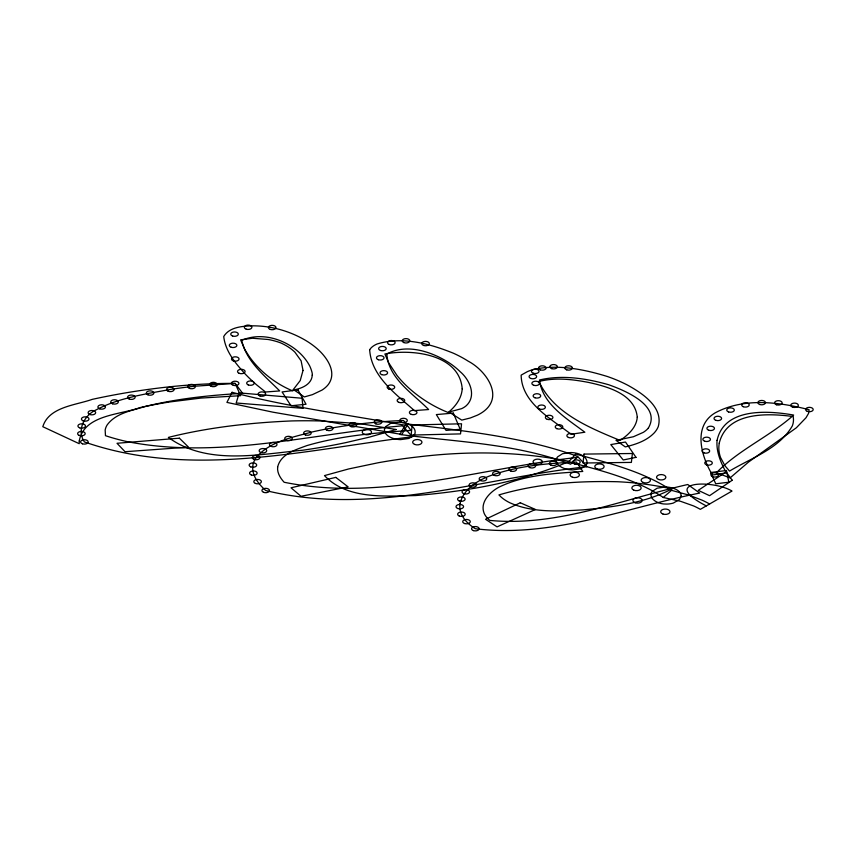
<?xml version="1.0" encoding="UTF-8"?>
<svg xmlns="http://www.w3.org/2000/svg" width="856" height="856" viewBox="0 0 856 856"><rect width="100%" height="100%" fill="white"/><g stroke="black" fill="none" stroke-linecap="round" stroke-linejoin="round"><path stroke-width="1.28" d="M648.356 428.064C661.709 405.487 624.58 390.39 608.702 384.751C586.499 378.427 562.253 374.586 539.462 380C542.522 404.46 566.94 418.648 584.851 432.226L571.059 434.249C551.51 419.033 521.572 403.101 521.144 375.131L527.285 371.686A34.946 20.18 0 0 1 534.529 369.204C558.818 364.271 584.167 369.375 607.471 376.533A126.281 72.91 0 0 1 628.111 385.414C642.535 393.407 663.496 407.263 658.285 426.523A44.352 25.605 0 0 1 654.091 433.04C646.462 440.861 635.687 444.467 625.297 446.907L616.031 440.369L633.408 436.742L643.327 432.344A31.201 18.019 0 0 0 648.356 428.064M671.511 490.338C642.738 471.292 608.68 462.989 575.799 454.097L568.587 461.823C596.011 469.131 623.885 476.107 649.276 489.14A155.129 89.559 0 0 1 663.272 497.475L671.511 490.338L688.802 495.078L702.188 500.204A85.825 49.552 0 0 1 709.581 504.013M663.272 497.475L680.509 501.284L693.52 505.907A69.154 39.932 0 0 1 700.326 509.352L732.019 491.055C712.374 479.285 658.499 481.179 706.296 505.907M79.266 440.947L79.234 443.697L42.8 426.705C48.92 406.835 75.392 405.337 92.202 399.377A462.165 266.826 0 0 1 125.864 392.84C161.955 386.773 198.528 383.188 235.143 383.392L242.665 393.311C209.934 395.205 177.117 398.607 145.242 406.482C132.038 410.613 116.074 412.913 107.257 424.79A36.22 20.908 0 0 0 105.17 430.044L105.47 435.683A148.955 85.996 0 0 0 126.581 441.493C218.408 459.8 311.006 433.682 402.491 425.817L412.367 436.742C304.287 450.01 190.867 479.039 84.38 441.921C76.355 429.98 84.466 415.085 96.407 409.735C119.23 397.751 145.295 394.06 170.365 389.448A324.189 187.164 0 0 1 194.301 386.27L235.143 383.392L240.6 395.686L200.882 398.083L170.141 401.903A297.952 172.024 0 0 0 140.01 407.606C120.289 414.914 84.006 414.582 79.266 440.947M369.653 349.697C371.301 376.394 395.996 394.231 414.422 410.602L428.631 409.532C412.902 393.514 388.41 378.513 386.848 354.042C406.782 342.914 432.911 351.955 450.62 363.8A104.86 60.541 0 0 1 460.293 371.804C469.612 379.7 476.803 395.59 466.477 405.509A22.063 12.733 0 0 1 461.587 408.665L449.004 412.025L461.769 420.114L470.297 417.985L477.52 415.117A41.933 24.214 0 0 0 485.801 409.65C503.21 393.76 484.314 369.535 468.296 361.232A118.588 68.469 0 0 0 453.445 353.239C429.776 343.663 402.299 336.237 377.111 343.973A21.432 12.369 0 0 0 371.012 347.996L369.653 349.697M277.644 467.098C277.002 472.887 280.394 478.162 284.139 482.26C382.675 502.151 480.869 467.686 578.474 457.307L586.906 466.691C480.58 478.429 372.809 516.799 265.713 490.52C258.651 484.111 251.311 475.305 252.916 465.086A47.818 27.606 0 0 1 256.8 456.687C270.967 441.108 293.191 437.149 312.622 431.852C342.475 425.197 372.981 421.783 403.518 420.467L411.03 430.386C376.009 432.794 340.602 435.683 306.78 445.634C295.855 449.721 280.554 454.012 277.644 467.098M717.061 440.423C716.065 451.979 720.998 463.01 726.359 472.929L712.47 475.016C701.364 456.804 692.418 426.449 715.038 412.924C743.757 397.398 778.735 401.945 809.102 409.714L808.556 413.373L806.042 417.717L796.348 427.775L748.54 462.058L730.061 477.926L716.483 472.694C739.07 449.496 769.737 436.539 793.662 415.064C768.217 410.58 724.23 407.349 717.061 440.423M460.025 503.82C458.302 514.606 466.852 523.53 475.348 528.73C552.077 538.221 625.64 507.683 699.705 493.077L687.764 484.517C622.569 499.198 557.759 526.943 489.76 520.405L487.867 518.672A36.787 21.24 0 0 1 484.1 513.215C479.777 502.279 489.814 492.211 498.609 487.342C524.589 474.513 554.421 473.529 582.797 471.442L576.409 462.058C547.027 463.353 517.099 465.835 489.29 476.096C476.685 480.986 463.021 489.664 460.025 503.82M681.28 495.688L679.471 499.519L673.372 503.039A15.001 8.667 0 0 1 666.749 504.077L663.935 503.981A14.081 8.132 0 0 1 658.521 502.772C654.851 501.359 650.218 498.245 651.02 493.73A13.482 7.79 0 0 1 652.315 491.323L657.194 488.177L665.465 487A17.12 9.887 0 0 1 669.938 487.428C674.442 488.348 680.584 490.435 681.28 495.688M412.164 424.983L411.137 435.083L460.528 433.896L461.555 423.795L412.164 424.983M303.024 370.445L300.231 380.556L292.367 390.753C279.43 385.35 267.703 377.175 257.998 367.085A175.052 101.062 0 0 1 249.246 356.513L244.848 349.558L240.6 339.832L252.445 338.248L268.131 339.479A50.59 29.211 0 0 1 278.264 342.026L280.64 342.871A56.796 32.795 0 0 1 294.913 352.19L301.119 360.847L303.024 370.445M584.027 454.097L583 463.01L631.375 462.411L632.402 453.498L584.027 454.097M312.258 375.195C311.712 384.398 301.751 388.496 293.908 389.865L304.308 396.938L312.429 394.648L322.017 390.09A37.878 21.871 0 0 0 328.437 384.344C337.799 371.354 325.655 355.518 315.436 347.258A100.045 57.759 0 0 0 304.511 339.757C288.408 330.555 269.886 325.526 251.311 325.847C241.574 326.275 229.28 327.238 223.726 336.515C225.342 351.367 235.625 363.447 245.287 374.104A251.857 145.402 0 0 0 256.832 385.018L265.51 392.005L279.709 390.935C265.135 376.191 246.293 361.596 241.734 340.367C265.563 329.635 297.888 343.374 309.754 366.058A95.23 54.977 0 0 1 312.237 373.344L312.258 375.195M719.254 443.14L718.901 446.008A81.427 47.005 0 0 0 720.559 457.532L725.032 465.857L729.547 471.089C751.204 457.885 779.035 448.993 792.314 425.935A48.835 28.195 0 0 0 793.148 416.54C767.693 413.138 726.937 411.533 719.254 443.14M462.219 388.817C461.619 398.436 455.381 406.589 448.18 412.506C433.521 406.686 419.964 398.168 408.312 387.543A184.8 106.69 0 0 1 396.97 375.42L388.56 362.623L384.89 353.977C412.089 348.788 459.447 354.063 462.219 388.817M384.472 428.963C383.788 435.169 391.181 438.283 396.232 439.182A17.12 9.887 0 0 0 400.715 439.61L408.975 438.433L413.855 435.287A13.482 7.79 0 0 0 415.149 432.89C415.834 426.673 408.451 423.56 403.39 422.671A17.12 9.887 0 0 0 398.907 422.233L390.646 423.41L385.767 426.555A13.482 7.79 0 0 0 384.472 428.963M556.347 459.265C555.662 465.471 563.045 468.585 568.095 469.484A17.12 9.887 0 0 0 572.578 469.912L580.85 468.735L585.729 465.589A13.482 7.79 0 0 0 587.013 463.192C587.697 456.976 580.315 453.862 575.253 452.974A17.12 9.887 0 0 0 570.781 452.535L562.51 453.712L557.63 456.858A13.482 7.79 0 0 0 556.347 459.265M637.271 417.225C636.49 427.529 628.09 435.03 620.054 440.433C589.591 427.775 553.586 413.395 538.948 381.487C555.212 377.293 572.311 379.294 588.564 382.429C607.707 386.57 635.098 394.167 637.271 417.225M239.263 392.893L236.181 402.994L303.067 408.344L302.04 398.243L239.263 392.893M232.062 392.305L226.915 402.406L272.925 412.175L401.871 434.484L407.017 425.582C348.627 414.903 289.596 407.231 232.062 392.305M405.99 423.795L399.816 434.484C457.008 441.996 516.115 443.558 570.652 464.198L577.853 456.473C522.663 436.646 463.824 430.91 405.99 423.795M732.222 480.237L709.581 495.688L698.261 490.338L726.048 471.924L732.222 480.237M671.917 488.915C644.632 503.21 613.313 507.052 583.054 509.855C558.679 511.278 532.785 512.958 509.909 502.793A45.593 26.322 0 0 1 501.22 497.154L498.92 494.918C537.236 483.619 577.789 480.719 617.572 481.735A195.05 112.607 0 0 1 660.565 486.615L671.917 488.915M520.32 502.761L485.545 519.282L497.069 526.879L535.449 509.47L520.32 502.761M569.315 461.405C520.641 482.089 467.9 491.216 415.46 495.57C385.072 496.084 347.29 499.722 324.478 475.604L348.66 468.949L378.063 462.775A371.108 214.257 0 0 1 418.745 456.837C459.747 451.861 501.381 451.433 542.351 456.89A256.554 148.12 0 0 1 569.315 461.405M396.103 429.498L369.343 437.138L346.156 442.541A411.233 237.422 0 0 1 302.575 450.245C258.683 454.333 206.671 465.6 168.354 437.405C208.618 427.315 250.198 422.725 291.596 420.938A310.985 179.546 0 0 1 321.3 420.992L360.258 423.677L396.103 429.498M335.798 477.391L291.029 487.792L301.012 496.287L348.146 486.893L335.798 477.391M635.997 457.361L623.243 459.982L610.788 444.585L625.501 442.038L635.997 457.361M297.931 389.929L282.073 391.941L291.029 405.787L306.052 404.246L297.931 389.929M726.466 470.5L710.619 472.512L715.755 483.8L728.831 482.206L726.466 470.5M453.327 413.095L436.346 414.582L446.019 430.386L460.218 429.316L453.327 413.095M179.364 438.176L117.005 443.28L125.029 451.722L188.523 447.142L179.364 438.176M364.549 434.441A4.654 2.686 0 0 0 371.536 432.109A4.654 2.686 0 0 0 364.549 429.787A4.654 2.686 0 0 0 364.549 434.441M414.604 444.403A4.654 2.686 0 0 0 421.944 442.466A4.654 2.686 0 0 0 415.374 439.77A4.654 2.686 0 0 0 414.604 444.403M535.385 464.155A4.654 2.686 0 0 0 542.372 461.823A4.654 2.686 0 0 0 535.385 459.49A4.654 2.686 0 0 0 535.385 464.155M572.439 477.22A4.654 2.686 0 0 0 579.426 474.898A4.654 2.686 0 0 0 572.439 472.565A4.654 2.686 0 0 0 572.439 477.22M596.76 468.767A4.654 2.686 0 0 0 604.101 466.83A4.654 2.686 0 0 0 597.531 464.123A4.654 2.686 0 0 0 596.76 468.767M663.004 514.06A4.654 2.686 0 0 0 669.991 511.728A4.654 2.686 0 0 0 663.004 509.406A4.654 2.686 0 0 0 663.004 514.06M635.216 502.772A4.654 2.686 0 0 0 642.203 500.439A4.654 2.686 0 0 0 635.216 498.117A4.654 2.686 0 0 0 635.216 502.772M633.815 490.156A4.654 2.686 0 0 0 641.155 488.22A4.654 2.686 0 0 0 634.585 485.513A4.654 2.686 0 0 0 633.815 490.156M643.07 482.431A4.654 2.686 0 0 0 650.421 480.494A4.654 2.686 0 0 0 643.84 477.798A4.654 2.686 0 0 0 643.07 482.431M658.51 479.456A4.654 2.686 0 0 0 665.85 477.53A4.654 2.686 0 0 0 659.28 474.823A4.654 2.686 0 0 0 658.51 479.456M233.26 385.286A3.788 2.183 0 0 0 238.931 383.392A3.788 2.183 0 0 0 233.26 381.498A3.788 2.183 0 0 0 233.26 385.286M211.154 386.302A3.788 2.183 0 0 0 217.114 384.729A3.788 2.183 0 0 0 211.774 382.525A3.788 2.183 0 0 0 211.154 386.302M189.401 388.356A3.788 2.183 0 0 0 195.361 386.784A3.788 2.183 0 0 0 190.021 384.59A3.788 2.183 0 0 0 189.401 388.356M168.161 391.235A3.777 2.183 0 0 0 174.121 389.662A3.777 2.183 0 0 0 168.782 387.468A3.777 2.183 0 0 0 168.161 391.235M147.928 394.819A3.788 2.183 0 0 0 153.887 393.246A3.788 2.183 0 0 0 148.548 391.053A3.788 2.183 0 0 0 147.928 394.819M129.16 399.014A3.788 2.183 0 0 0 135.13 397.452A3.788 2.183 0 0 0 129.791 395.247A3.788 2.183 0 0 0 129.16 399.014M112.639 403.818A3.788 2.183 0 0 0 118.321 401.924A3.788 2.183 0 0 0 112.639 400.03A3.788 2.183 0 0 0 112.639 403.818M99.788 408.868A3.788 2.183 0 0 0 105.459 406.975A3.788 2.183 0 0 0 99.788 405.081A3.788 2.183 0 0 0 99.788 408.868M90.008 414.561A3.788 2.183 0 0 0 95.679 412.667A3.788 2.183 0 0 0 90.008 410.773A3.788 2.183 0 0 0 90.008 414.561M83.021 420.778A3.777 2.183 0 0 0 88.981 419.215A3.777 2.183 0 0 0 83.642 417.011A3.777 2.183 0 0 0 83.021 420.778M79.501 427.775A3.788 2.183 0 0 0 85.472 426.202A3.788 2.183 0 0 0 80.132 424.009A3.788 2.183 0 0 0 79.501 427.775M79.201 435.404A3.788 2.183 0 0 0 85.172 433.832A3.788 2.183 0 0 0 79.833 431.638A3.788 2.183 0 0 0 79.201 435.404M82.486 443.815A3.788 2.183 0 0 0 88.168 441.921A3.788 2.183 0 0 0 82.486 440.027A3.788 2.183 0 0 0 82.486 443.815M401.314 422.243A3.788 2.183 0 0 0 407.285 420.671A3.788 2.183 0 0 0 401.945 418.477A3.788 2.183 0 0 0 401.314 422.243M375.848 423.848A3.788 2.183 0 0 0 381.808 422.276A3.788 2.183 0 0 0 376.469 420.071A3.788 2.183 0 0 0 375.848 423.848M351.099 426.652A3.788 2.183 0 0 0 356.781 424.769A3.788 2.183 0 0 0 351.11 422.875A3.788 2.183 0 0 0 351.099 426.652M326.992 430.247A3.777 2.183 0 0 0 332.952 428.674A3.777 2.183 0 0 0 327.613 426.491A3.777 2.183 0 0 0 326.992 430.247M305.528 434.976A3.788 2.183 0 0 0 311.21 433.083A3.788 2.183 0 0 0 305.528 431.189A3.788 2.183 0 0 0 305.528 434.976M286.289 440.262A3.788 2.183 0 0 0 292.26 438.7A3.788 2.183 0 0 0 286.921 436.496A3.788 2.183 0 0 0 286.289 440.262M271.031 446.372A3.788 2.183 0 0 0 276.991 444.799A3.788 2.183 0 0 0 271.652 442.606A3.788 2.183 0 0 0 271.031 446.372M261.048 452.61A3.788 2.183 0 0 0 266.73 450.716A3.788 2.183 0 0 0 261.059 448.822A3.788 2.183 0 0 0 261.048 452.61M254.243 459.469A3.788 2.183 0 0 0 259.924 457.586A3.788 2.183 0 0 0 254.253 455.681A3.788 2.183 0 0 0 254.243 459.469M250.722 466.862A3.777 2.183 0 0 0 256.682 465.29A3.777 2.183 0 0 0 251.343 463.096A3.777 2.183 0 0 0 250.722 466.862M251.471 475.026A3.788 2.183 0 0 0 257.153 473.133A3.788 2.183 0 0 0 251.471 471.239A3.788 2.183 0 0 0 251.471 475.026M255.409 483.426A3.788 2.183 0 0 0 261.369 481.853A3.788 2.183 0 0 0 256.03 479.649A3.788 2.183 0 0 0 255.409 483.426M263.52 492.296A3.788 2.183 0 0 0 269.48 490.734A3.788 2.183 0 0 0 264.14 488.53A3.788 2.183 0 0 0 263.52 492.296M574.526 463.952A3.788 2.183 0 0 0 580.197 462.058A3.788 2.183 0 0 0 574.526 460.164A3.788 2.183 0 0 0 574.526 463.952M551.007 465.183A3.788 2.183 0 0 0 556.978 463.61A3.788 2.183 0 0 0 551.639 461.416A3.788 2.183 0 0 0 551.007 465.183M529.693 467.579A3.788 2.183 0 0 0 535.663 466.006A3.788 2.183 0 0 0 530.324 463.813A3.788 2.183 0 0 0 529.693 467.579M510.946 471.1A3.788 2.183 0 0 0 516.628 469.206A3.788 2.183 0 0 0 510.946 467.312A3.788 2.183 0 0 0 510.946 471.1M494.511 475.465A3.788 2.183 0 0 0 500.182 473.571A3.788 2.183 0 0 0 494.511 471.677A3.788 2.183 0 0 0 494.511 475.465M480.772 480.633A3.788 2.183 0 0 0 486.732 479.06A3.788 2.183 0 0 0 481.393 476.856A3.788 2.183 0 0 0 480.772 480.633M470.993 486.882A3.788 2.183 0 0 0 476.664 484.999A3.788 2.183 0 0 0 470.993 483.105A3.788 2.183 0 0 0 470.993 486.882M463.61 493.623A3.788 2.183 0 0 0 469.58 492.05A3.788 2.183 0 0 0 464.241 489.857A3.788 2.183 0 0 0 463.61 493.623M459.158 500.91A3.788 2.183 0 0 0 465.118 499.348A3.788 2.183 0 0 0 459.779 497.143A3.788 2.183 0 0 0 459.158 500.91M457.906 508.55A3.788 2.183 0 0 0 463.588 506.666A3.788 2.183 0 0 0 457.906 504.762A3.788 2.183 0 0 0 457.906 508.55M459.233 516.008A3.788 2.183 0 0 0 465.193 514.445A3.788 2.183 0 0 0 459.854 512.241A3.788 2.183 0 0 0 459.233 516.008M464.615 523.54A3.788 2.183 0 0 0 470.297 521.646A3.788 2.183 0 0 0 464.615 519.753A3.788 2.183 0 0 0 464.615 523.54M473.454 530.613A3.788 2.183 0 0 0 479.135 528.73A3.788 2.183 0 0 0 473.454 526.836A3.788 2.183 0 0 0 473.454 530.613M260.01 395.975A3.788 2.183 0 0 0 265.692 394.081A3.788 2.183 0 0 0 260.01 392.187A3.788 2.183 0 0 0 260.01 395.975M248.261 384.911A3.788 2.183 0 0 0 254.221 383.338A3.788 2.183 0 0 0 248.893 381.145A3.788 2.183 0 0 0 248.261 384.911M239.124 373.291A3.788 2.183 0 0 0 245.094 371.718A3.788 2.183 0 0 0 239.755 369.514A3.788 2.183 0 0 0 239.124 373.291M233.378 360.89A3.788 2.183 0 0 0 239.059 358.996A3.788 2.183 0 0 0 233.378 357.102A3.788 2.183 0 0 0 233.378 360.89M231.195 347.258A3.788 2.183 0 0 0 236.877 345.364A3.788 2.183 0 0 0 231.195 343.47A3.788 2.183 0 0 0 231.195 347.258M232.639 336.034A3.788 2.183 0 0 0 238.321 334.14A3.788 2.183 0 0 0 232.65 332.246A3.788 2.183 0 0 0 232.639 336.034M246.207 329.164A3.788 2.183 0 0 0 251.889 327.27A3.788 2.183 0 0 0 246.218 325.376A3.788 2.183 0 0 0 246.207 329.164M270.303 329.432A3.788 2.183 0 0 0 275.985 327.538A3.788 2.183 0 0 0 270.303 325.644A3.788 2.183 0 0 0 270.303 329.432M411.297 414.4A3.788 2.183 0 0 0 416.979 412.506A3.788 2.183 0 0 0 411.297 410.613A3.788 2.183 0 0 0 411.297 414.4M398.746 402.32A3.788 2.183 0 0 0 404.717 400.747A3.788 2.183 0 0 0 399.377 398.543A3.788 2.183 0 0 0 398.746 402.32M388.742 388.956A3.777 2.183 0 0 0 394.702 387.383A3.777 2.183 0 0 0 389.362 385.189A3.777 2.183 0 0 0 388.742 388.956M381.615 374.596A3.788 2.183 0 0 0 387.586 373.023A3.788 2.183 0 0 0 382.236 370.83A3.788 2.183 0 0 0 381.615 374.596M378.363 359.734A3.788 2.183 0 0 0 384.044 357.84A3.788 2.183 0 0 0 378.363 355.946A3.788 2.183 0 0 0 378.363 359.734M380.524 350.489A3.788 2.183 0 0 0 386.206 348.595A3.788 2.183 0 0 0 380.524 346.701A3.788 2.183 0 0 0 380.524 350.489M389.127 344.465A3.788 2.183 0 0 0 395.087 342.892A3.788 2.183 0 0 0 389.748 340.699A3.788 2.183 0 0 0 389.127 344.465M403.818 342.571A3.788 2.183 0 0 0 409.789 340.998A3.788 2.183 0 0 0 404.449 338.805A3.788 2.183 0 0 0 403.818 342.571M423.645 345.471A3.788 2.183 0 0 0 429.327 343.577A3.788 2.183 0 0 0 423.645 341.683A3.788 2.183 0 0 0 423.645 345.471M568.448 437.459A3.788 2.183 0 0 0 574.419 435.886A3.788 2.183 0 0 0 569.08 433.692A3.788 2.183 0 0 0 568.448 437.459M556.817 428.653A3.788 2.183 0 0 0 562.777 427.08A3.788 2.183 0 0 0 557.438 424.886A3.788 2.183 0 0 0 556.817 428.653M547.262 419.333A3.788 2.183 0 0 0 552.933 417.439A3.788 2.183 0 0 0 547.262 415.545A3.788 2.183 0 0 0 547.262 419.333M539.398 408.965A3.788 2.183 0 0 0 545.368 407.392A3.788 2.183 0 0 0 540.029 405.198A3.788 2.183 0 0 0 539.398 408.965M535.032 397.794A3.788 2.183 0 0 0 540.714 395.9A3.788 2.183 0 0 0 535.032 394.006A3.788 2.183 0 0 0 535.032 397.794M533.77 385.286A3.788 2.183 0 0 0 539.441 383.392A3.788 2.183 0 0 0 533.77 381.498A3.788 2.183 0 0 0 533.77 385.286M530.966 378.491A3.788 2.183 0 0 0 536.648 376.597A3.788 2.183 0 0 0 530.966 374.703A3.788 2.183 0 0 0 530.966 378.491M533.352 373.259A3.788 2.183 0 0 0 539.034 371.365A3.788 2.183 0 0 0 533.352 369.471A3.788 2.183 0 0 0 533.352 373.259M540.436 369.878A3.788 2.183 0 0 0 546.117 367.994A3.788 2.183 0 0 0 540.436 366.101A3.788 2.183 0 0 0 540.436 369.878M551.713 368.647A3.788 2.183 0 0 0 557.395 366.753A3.788 2.183 0 0 0 551.713 364.859A3.788 2.183 0 0 0 551.713 368.647M566.704 369.835A3.788 2.183 0 0 0 572.375 367.941A3.788 2.183 0 0 0 566.704 366.047A3.788 2.183 0 0 0 566.704 369.835M712.534 476.674A3.788 2.183 0 0 0 718.505 475.101A3.788 2.183 0 0 0 713.166 472.908A3.788 2.183 0 0 0 712.534 476.674M706.639 464.862A3.788 2.183 0 0 0 712.32 462.978A3.788 2.183 0 0 0 706.649 461.084A3.788 2.183 0 0 0 706.639 464.862M703.996 452.899A3.788 2.183 0 0 0 709.678 451.005A3.788 2.183 0 0 0 703.996 449.111A3.788 2.183 0 0 0 703.996 452.899M704.755 441.236A3.788 2.183 0 0 0 710.437 439.342A3.788 2.183 0 0 0 704.766 437.448A3.788 2.183 0 0 0 704.755 441.236M708.779 430.258A3.788 2.183 0 0 0 714.46 428.364A3.788 2.183 0 0 0 708.789 426.481A3.788 2.183 0 0 0 708.779 430.258M715.926 420.339A3.788 2.183 0 0 0 721.608 418.445A3.788 2.183 0 0 0 715.926 416.551A3.788 2.183 0 0 0 715.926 420.339M728.638 411.961A3.788 2.183 0 0 0 734.32 410.067A3.788 2.183 0 0 0 728.649 408.173A3.788 2.183 0 0 0 728.638 411.961M743.254 406.696A3.788 2.183 0 0 0 749.214 405.123A3.788 2.183 0 0 0 743.885 402.93A3.788 2.183 0 0 0 743.254 406.696M759.786 404.514A3.777 2.183 0 0 0 765.467 402.63A3.777 2.183 0 0 0 759.796 400.736A3.777 2.183 0 0 0 759.786 404.514M776.456 404.76A3.788 2.183 0 0 0 782.138 402.866A3.788 2.183 0 0 0 776.456 400.972A3.788 2.183 0 0 0 776.456 404.76M792.656 407.167A3.788 2.183 0 0 0 798.338 405.284A3.788 2.183 0 0 0 792.656 403.39A3.788 2.183 0 0 0 792.656 407.167M807.219 411.319A3.788 2.183 0 0 0 813.179 409.746A3.788 2.183 0 0 0 807.839 407.542A3.788 2.183 0 0 0 807.219 411.319"/></g></svg>
